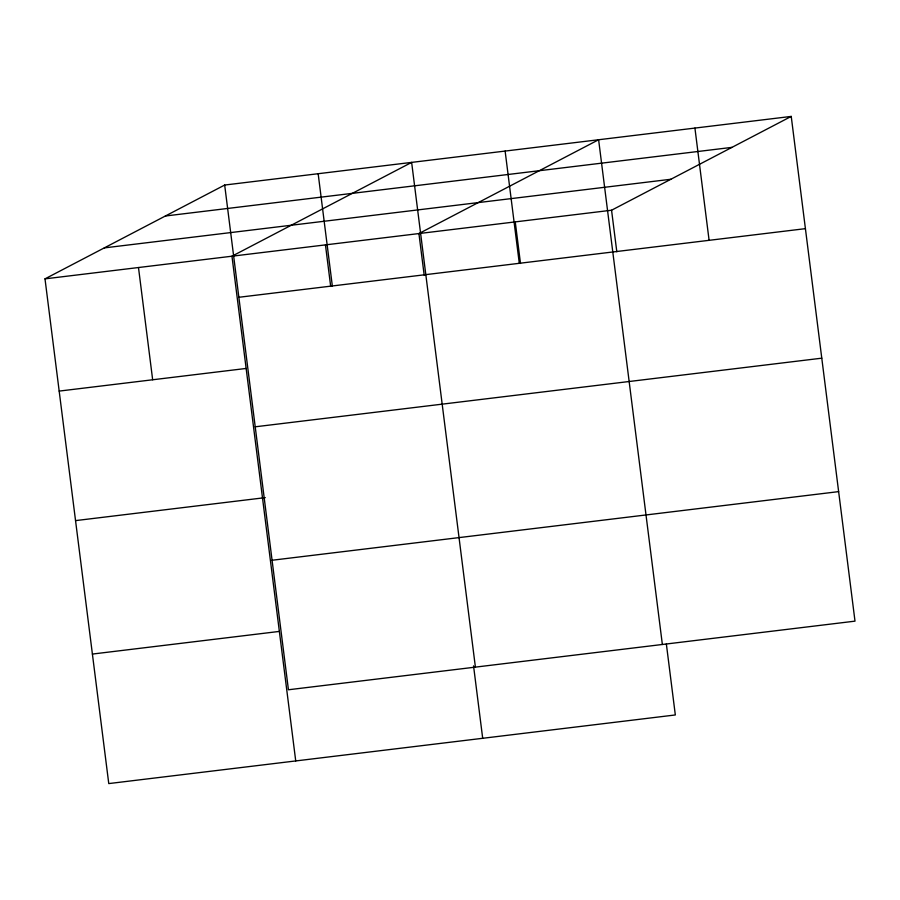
<?xml version="1.0" encoding="UTF-8"?>
<svg xmlns="http://www.w3.org/2000/svg" width="900" height="900" viewBox="0 0 900 900"><rect width="100%" height="100%" fill="white"/><g stroke="black" fill="none" stroke-linecap="round" stroke-linejoin="round"><path stroke-width="1.35" d="M666.349 643.928L675.326 714.96L108.765 783.585L45 278.854L224.674 185.04L791.235 116.415L855 621.146L288.439 689.771L224.674 185.04M45 278.854L611.561 210.229L791.235 116.415M165.386 216L731.947 147.375M104.299 247.894L670.849 179.269M238.86 297.281L805.421 228.656M59.175 391.095L246.15 368.449M255.218 426.803L821.779 358.178M75.544 520.616L265.298 497.632M272.081 560.25L838.643 491.625M92.396 654.064L279.36 631.418M694.924 128.081L709.099 240.322M611.561 210.229L616.815 251.797M662.366 644.479L598.613 139.748L418.928 233.561L424.181 275.13M515.25 221.895L520.493 263.464M505.125 151.076L519.3 263.317M475.402 667.125L411.637 162.394L231.964 256.207L295.729 760.939M473.546 665.876L482.692 738.293M318.161 173.722L332.336 285.964M325.451 244.89L330.694 286.459M138.487 267.536L152.662 379.777"/></g></svg>
